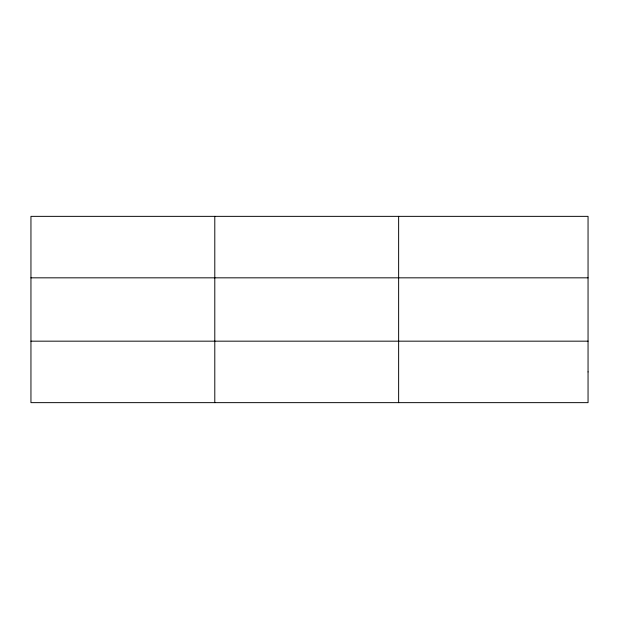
<?xml version="1.0" encoding="UTF-8"?>
<svg xmlns="http://www.w3.org/2000/svg" width="619" height="619" viewBox="0 0 619 619"><rect width="100%" height="100%" fill="white"/><g stroke="black" fill="none" stroke-linecap="round" stroke-linejoin="round"><path stroke-width="0.93" d="M214.793 402.644L214.793 216.356M398.636 402.644L398.636 216.356M30.95 277.83L588.05 277.83M30.95 341.17L588.05 341.17M588.05 371.911L588.05 402.644L30.95 402.644L30.95 216.356L588.05 216.356L588.05 371.911"/></g></svg>
